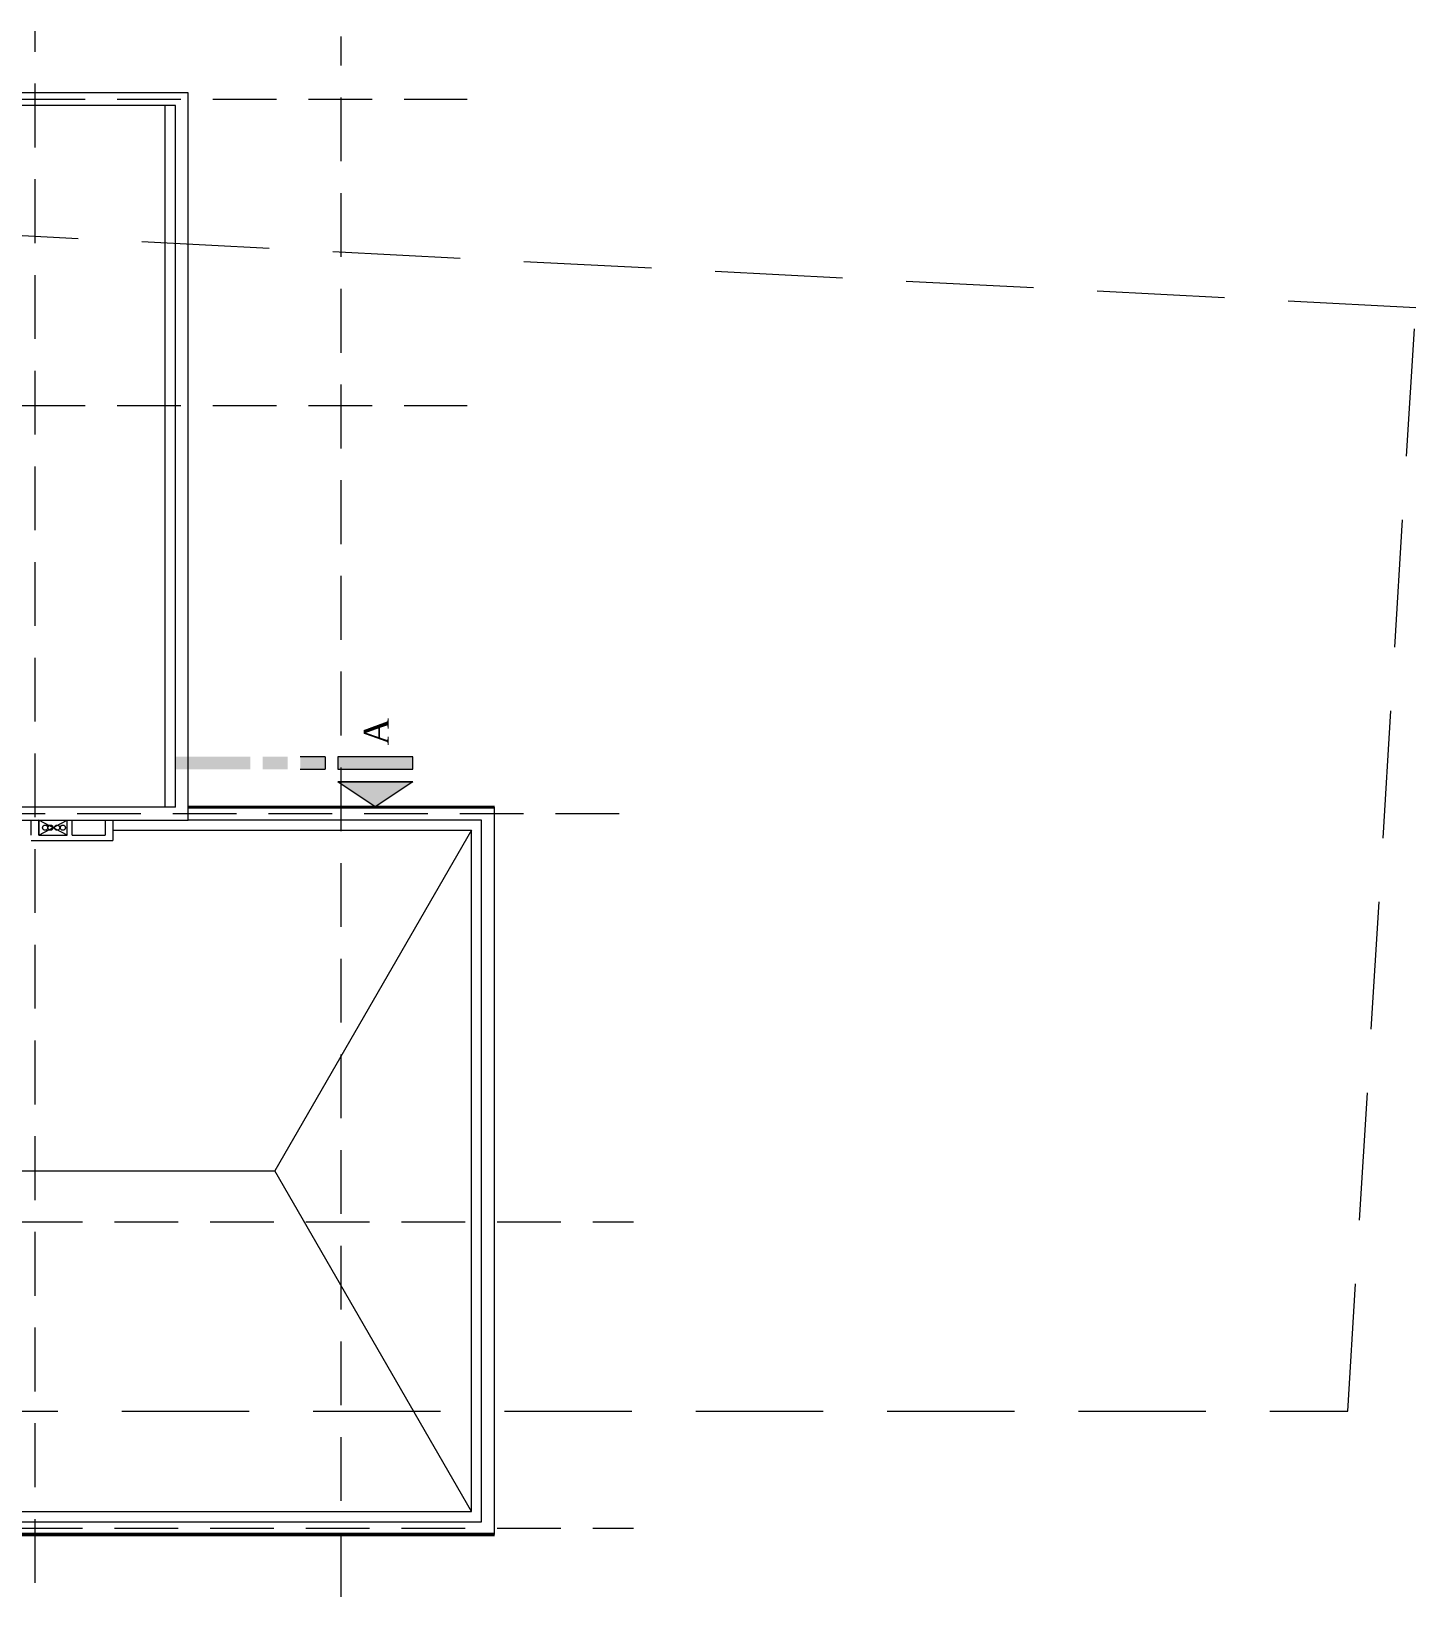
# Model space of a CAD drawing. Header units: millimetres. Extents: x 705 to 840, y 133 to 501.
# Drawn here: x 759.12 to 786.25, y 421.35 to 452.02 of the extents above; entities that cross this region are included whole.
import ezdxf

# ---------------------------------------------------------------- set-up
doc = ezdxf.new("R2010")
doc.units = ezdxf.units.MM
doc.header["$LTSCALE"] = 10
doc.linetypes.add('DASHED2', pattern=[0.375, 0.25, -0.125])
for name, color, linetype, lineweight in [('cinza 03', 252, 'Continuous', 13), ('linha estutura', 252, 'Continuous', 13), ('PAREDES 2', 50, 'Continuous', 50), ('pn 02', 16, 'Continuous', 20), ('pn 04', 130, 'Continuous', 40), ('PN-01', 90, 'Continuous', 13), ('recuos', 16, 'Continuous', 20)]:
    doc.layers.add(name, color=color, linetype=linetype, lineweight=lineweight)
doc.styles.get("Standard").update_dxf_attribs({"font": 'simplex.shx'})

msp = doc.modelspace()

# ---------------------------------------------------------------- hatches: boundary and pattern name
at = {"layer": 'PN-01', "ltscale": 0.05}
h = msp.add_hatch(color=256, dxfattribs=at)
h.paths.add_polyline_path([(765.857, 436.825), (766.592, 437.315), (765.122, 437.315)])
h.paths.add_polyline_path([(765.122, 437.56), (766.592, 437.56), (766.592, 437.805), (765.122, 437.805)])
h.paths.add_polyline_path([(764.387, 437.56), (764.877, 437.56), (764.877, 437.805), (764.387, 437.805)])
h.paths.add_polyline_path([(763.652, 437.56), (764.142, 437.56), (764.142, 437.805), (763.652, 437.805)])
h.paths.add_polyline_path([(762.683, 437.56), (763.407, 437.56), (763.407, 437.805), (762.683, 437.805)])
h.paths.add_polyline_path([(761.937, 437.56), (762.683, 437.56), (762.683, 437.805), (761.937, 437.805)])
h = msp.add_hatch(color=256, dxfattribs=at)
h.paths.add_polyline_path([(765.857, 436.825), (766.592, 437.315), (765.122, 437.315)])
h.paths.add_polyline_path([(765.122, 437.56), (766.592, 437.56), (766.592, 437.805), (765.122, 437.805)])
h.paths.add_polyline_path([(764.387, 437.56), (764.877, 437.56), (764.877, 437.805), (764.387, 437.805)])
h.paths.add_polyline_path([(763.652, 437.56), (764.142, 437.56), (764.142, 437.805), (763.652, 437.805)])
h.paths.add_polyline_path([(762.683, 437.56), (763.407, 437.56), (763.407, 437.805), (762.683, 437.805)])
h.paths.add_polyline_path([(761.937, 437.56), (762.683, 437.56), (762.683, 437.805), (761.937, 437.805)])

# ---------------------------------------------------------------- linework, layer by layer
at = {"layer": 'cinza 03'}
for p, q in [((762.191, 450.815), (753.066, 450.815)), ((762.191, 450.815), (753.066, 450.815)), ((762.191, 436.815), (762.191, 450.815)), ((762.191, 436.565), (762.191, 450.815)), ((761.941, 450.565), (753.316, 450.565)), ((761.741, 436.815), (761.741, 450.565)), ((761.941, 436.815), (761.941, 450.565)), ((761.941, 436.815), (753.816, 436.815)), ((768.191, 436.815), (762.191, 436.815)), ((768.191, 422.565), (768.191, 436.815)), ((753.816, 436.565), (762.191, 436.565)), ((759.116, 436.265), (759.116, 436.565)), ((759.266, 436.265), (759.266, 436.565)), ((759.266, 436.565), (759.266, 436.265)), ((759.266, 436.565), (759.816, 436.565)), ((759.266, 436.565), (759.266, 436.265)), ((759.266, 436.265), (759.816, 436.565)), ((759.816, 436.265), (759.266, 436.565)), ((759.266, 436.565), (759.816, 436.565)), ((759.816, 436.265), (759.816, 436.565)), ((759.916, 436.265), (759.916, 436.565)), ((760.566, 436.565), (760.566, 436.265)), ((760.566, 436.565), (760.566, 436.265)), ((760.716, 436.565), (760.716, 436.165)), ((767.941, 436.565), (762.191, 436.565)), ((767.941, 422.815), (767.941, 436.565)), ((768.191, 422.565), (768.191, 436.69)), ((759.116, 436.165), (760.716, 436.165)), ((759.266, 436.265), (759.816, 436.265)), ((759.916, 436.265), (760.566, 436.265)), ((760.716, 436.365), (767.741, 436.365)), ((767.741, 436.365), (763.887, 429.69)), ((767.741, 423.015), (767.741, 436.365)), ((757.37, 429.69), (763.887, 429.69)), ((767.741, 423.015), (763.887, 429.69)), ((753.516, 423.015), (767.741, 423.015)), ((753.316, 422.815), (767.941, 422.815)), ((753.066, 422.565), (768.191, 422.565))]:
    msp.add_line(p, q, dxfattribs=at)
for centre in [(759.385, 436.415), (759.385, 436.415), (759.492, 436.415), (759.492, 436.415), (759.622, 436.415), (759.622, 436.415), (759.736, 436.415), (759.736, 436.415)]:
    msp.add_circle(centre, 0.05, dxfattribs=at)
at = {"layer": 'linha estutura', "linetype": 'DASHED2', "ltscale": 0.5}
for p, q in [((759.191, 421.619), (759.191, 452.019)), ((765.191, 421.347), (765.191, 451.919)), ((723.297, 450.69), (767.656, 450.69)), ((723.297, 444.69), (767.656, 444.69)), ((724.39, 436.69), (771.017, 436.69)), ((723.247, 428.69), (770.918, 428.69)), ((723.247, 422.69), (770.918, 422.69))]:
    msp.add_line(p, q, dxfattribs=at)
at = {"layer": 'PAREDES 2'}
msp.add_line((753.066, 422.565), (768.191, 422.565), dxfattribs=at)
at = {"layer": 'pn 02'}
for p, q in [((764.877, 437.805), (764.387, 437.805)), ((764.877, 437.805), (764.387, 437.805)), ((764.877, 437.805), (764.877, 437.56)), ((764.877, 437.805), (764.877, 437.56)), ((766.592, 437.805), (765.122, 437.805)), ((765.122, 437.805), (765.122, 437.56)), ((766.592, 437.805), (765.122, 437.805)), ((765.122, 437.805), (765.122, 437.56)), ((766.592, 437.56), (766.592, 437.805)), ((766.592, 437.56), (766.592, 437.805)), ((764.387, 437.56), (764.877, 437.56)), ((764.387, 437.56), (764.877, 437.56)), ((765.122, 437.56), (766.592, 437.56)), ((765.122, 437.56), (766.592, 437.56)), ((765.122, 437.315), (766.592, 437.315)), ((765.122, 437.315), (766.592, 437.315))]:
    msp.add_line(p, q, dxfattribs=at)
at = {"layer": 'pn 02', "ltscale": 0.05}
for q in [(765.122, 437.315), (765.122, 437.315), (765.122, 437.315), (765.122, 437.315), (765.857, 436.825), (765.857, 436.825)]:
    msp.add_line((766.592, 437.315), q, dxfattribs=at)
at = {"layer": 'pn 04'}
msp.add_line((768.191, 436.815), (762.191, 436.815), dxfattribs=at)
at = {"layer": 'PN-01', "ltscale": 0.05}
msp.add_line((765.857, 436.825), (765.122, 437.315), dxfattribs=at)
msp.add_line((765.857, 436.825), (765.122, 437.315), dxfattribs=at)
at = {"layer": 'recuos', "linetype": 'DASHED2'}
for p, q in [((786.249, 446.604), (737.445, 449.121)), ((784.918, 424.979), (786.249, 446.604)), ((712.137, 424.979), (784.918, 424.979))]:
    msp.add_line(p, q, dxfattribs=at)

# ---------------------------------------------------------------- texts
at = {"layer": 'pn 02', "ltscale": 0.05, "insert": (765.633, 438.03), "char_height": 0.49, "width": 3.686, "attachment_point": 1, "rotation": 90}
msp.add_mtext('{\\fTimes New Roman|b0|i0|c0|p18;A}', dxfattribs=at)
msp.add_mtext('{\\fTimes New Roman|b0|i0|c0|p18;A}', dxfattribs=at)

doc.saveas('drawing.dxf')
